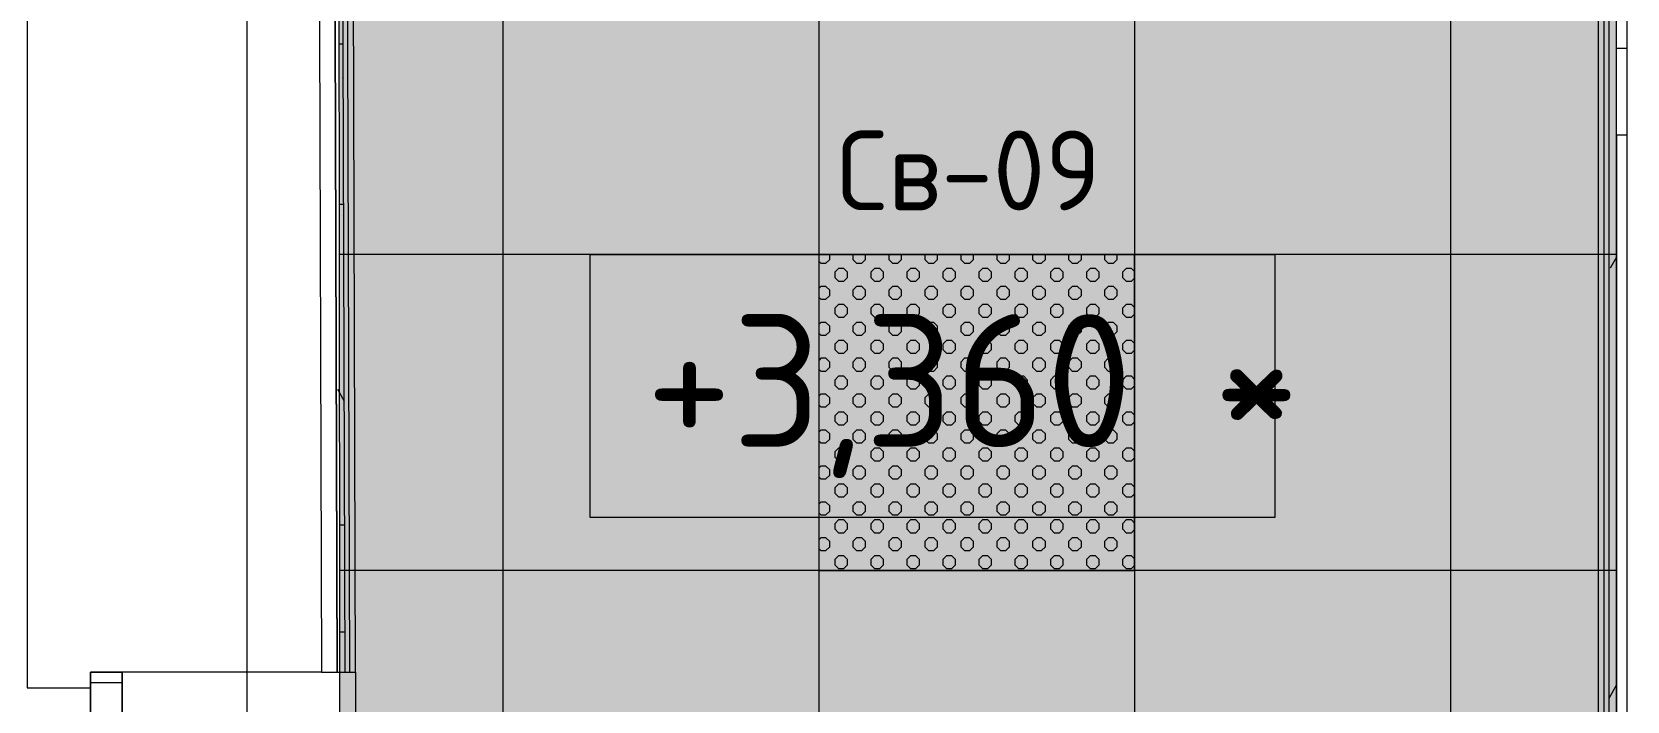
# Model space of a CAD drawing. Header units: millimetres. Extents: x -13069 to 207500, y -71366 to 56785.
# Drawn here: x 164418 to 167448, y 29483 to 30754 of the extents above; entities that cross this region are included whole.
import ezdxf

# ---------------------------------------------------------------- set-up
doc = ezdxf.new("R2010")
doc.units = ezdxf.units.MM
doc.layers.add('PDF _Подложка без мебели', color=7, linetype='Continuous')
doc.layers.add('PDF _Текст', color=7, linetype='Continuous')
doc.layers.add('PDF _Потолки', color=7, linetype='Continuous', lineweight=5, true_color=0x535353)
doc.layers.add('PDF _Ригели', color=7, linetype='Continuous', true_color=0x959595)
doc.layers.add('PDF _светильники', color=7, linetype='Continuous', true_color=0xffffff)
doc.styles.add('PDF GOST Common', font='GOST_Common.ttf')

msp = doc.modelspace()

# ---------------------------------------------------------------- linework, layer by layer
at = {"layer": 'PDF _Подложка без мебели', "lineweight": 18}
msp.add_lwpolyline([(164826.622, -7031.659, -0.41419022), (165226.622, -7431.659, -0.4141845), (164826.622, -7831.659, -0.4141845), (164426.622, -7431.659, -0.41419022), (164826.622, -7031.659), (164826.622, 46201.342)], format="xyb", dxfattribs=at)
for points in [[(164967.723, 29538.543), (164967.723, 29537.542), (164997.721, 29537.643), (164990.721, 31778.343), (164997.721, 29538.543), (164997.721, 29537.542), (165032.719, 29537.542), (165025.322, 31918.643), (165019.725, 33708.642)], [(164528.923, 31943.643), (164408.921, 31943.643), (164408.921, 29507.543), (164528.923, 29507.543)], [(165012.724, 29537.542), (165005.32, 31918.643)], [(165021.72, 29537.542), (165014.323, 31918.643)], [(167403.923, 31883.341), (167403.923, 29290.643)], [(167412.919, 31883.341), (167412.919, 29290.643)], [(167427.922, 30558.343), (167427.922, 31883.341)], [(164960.722, 31778.343), (164967.723, 29538.543), (164968.919, 29538.543), (164968.919, 29537.542), (164588.92, 29537.542), (164528.923, 29537.542), (164528.923, 29457.543), (164528.923, 29537.542), (164588.92, 29537.542)], [(165008.995, 30731.143), (165001.823, 30731.143)], [(167427.922, 30723.443), (167447.923, 30723.443)], [(165008.024, 30667.642), (165009.2, 30665.579)], [(167447.923, 30558.343), (167427.922, 30558.343), (167427.922, 29290.643)], [(165009.922, 30426.342), (165001.823, 30426.342)], [(165009.324, 30404.241), (165010.012, 30405.428)], [(167427.922, 30326.242), (167415.824, 30305.343)], [(164998.02, 30075.244), (165011.115, 30052.66)], [(165011.821, 29816.741), (165001.823, 29816.741)], [(165012.425, 29613.543), (165001.823, 29613.543)], [(164588.92, 29517.541), (164528.923, 29517.541)], [(165032.719, 29537.542), (165038.121, 27788.543), (165003.123, 27788.442), (164973.124, 27788.442), (164968.919, 29148.043), (164968.919, 27758.343)], [(167427.922, 29513.442), (167412.919, 29487.441)]]:
    msp.add_lwpolyline(points, dxfattribs=at)
for points in [[(167392.924, 29290.643), (167447.923, 29290.643), (167447.923, 31883.341), (167392.924, 31883.341)], [(164528.923, 29457.543), (164588.92, 29457.543), (164588.92, 29537.542), (164588.92, 29457.543), (164588.92, 29097.543), (164528.923, 29097.543), (164528.923, 29037.542), (164528.923, 29097.543)]]:
    msp.add_lwpolyline(points, close=True, dxfattribs=at)
at = {"layer": 'PDF _Потолки', "color": 7, "lineweight": 13}
msp.add_lwpolyline([(167427.922, 34687.942), (164996.72, 34687.942), (165003.923, 27774.243), (167427.922, 27774.243)], close=True, dxfattribs=at)
for points in [[(165312.321, 34687.942), (165312.321, 27774.243)], [(165912.321, 34687.942), (165912.321, 27774.243)], [(166512.321, 34687.942), (166512.321, 27774.243)], [(167112.321, 34687.942), (167112.321, 27774.243)], [(167427.922, 30331.143), (165001.259, 30331.143)], [(167427.922, 29731.143), (165001.884, 29731.143)]]:
    msp.add_lwpolyline(points, dxfattribs=at)
at = {"layer": 'PDF _Потолки', "color": 254, "lineweight": 0, "true_color": 0xcae6ff, "transparency": 33554559}
msp.add_solid([(167427.922, 34687.942), (167427.922, 27774.243), (164996.72, 34687.942), (165003.923, 27774.243)], dxfattribs=at)
at = {"layer": 'PDF _Ригели', "color": 7, "lineweight": 18}
msp.add_lwpolyline([(164826.622, -2015.058), (164826.622, 46201.342)], dxfattribs=at)
at = {"layer": 'PDF _Ригели', "lineweight": 18}
msp.add_lwpolyline([(165478.52, 29831.243), (165478.52, 30331.243), (166778.52, 30331.243), (166778.52, 29831.243)], close=True, dxfattribs=at)
at = {"layer": 'PDF _светильники', "lineweight": 20}
for points in [[(165912.321, 30318.643), (165916.124, 30314.843), (165926.121, 30314.843), (165933.219, 30321.841), (165933.219, 30330.844)], [(165977.323, 30330.844), (165977.323, 30321.841), (165984.422, 30314.843), (165994.419, 30314.843), (166001.524, 30321.841), (166001.524, 30330.844)], [(166045.622, 30330.844), (166045.622, 30321.841), (166052.72, 30314.843), (166062.724, 30314.843), (166069.725, 30321.841), (166069.725, 30330.844)], [(166113.92, 30330.844), (166113.92, 30321.841), (166121.025, 30314.843), (166131.022, 30314.843), (166138.023, 30321.841), (166138.023, 30330.844)], [(166182.225, 30330.844), (166182.225, 30321.841), (166189.219, 30314.843), (166199.223, 30314.843), (166206.321, 30321.841), (166206.321, 30330.844)], [(166250.523, 30330.844), (166250.523, 30321.841), (166257.524, 30314.843), (166267.521, 30314.843), (166274.62, 30321.841), (166274.62, 30330.844)], [(166318.724, 30330.844), (166318.724, 30321.841), (166325.822, 30314.843), (166335.82, 30314.843), (166342.924, 30321.841), (166342.924, 30330.844)], [(166387.022, 30330.844), (166387.022, 30321.841), (166394.12, 30314.843), (166404.124, 30314.843), (166411.222, 30321.841), (166411.222, 30330.844)], [(166455.32, 30330.844), (166455.32, 30321.841), (166462.425, 30314.843), (166472.422, 30314.843), (166479.423, 30321.841), (166479.423, 30330.844)], [(166512.321, 30299.041), (166506.523, 30304.843), (166496.519, 30304.843), (166489.421, 30297.741), (166489.421, 30287.744), (166496.519, 30280.642), (166506.523, 30280.642), (166512.321, 30286.444)], [(165912.321, 30250.341), (165916.124, 30246.542), (165926.121, 30246.542), (165933.219, 30253.643), (165933.219, 30263.641), (165926.121, 30270.642), (165916.124, 30270.642), (165912.321, 30266.842)], [(166512.321, 30230.743), (166506.523, 30236.541), (166496.519, 30236.541), (166489.421, 30229.443), (166489.421, 30219.442), (166496.519, 30212.341), (166506.523, 30212.341), (166512.321, 30218.142)], [(165912.321, 30182.043), (165916.124, 30178.243), (165926.121, 30178.243), (165933.219, 30185.342), (165933.219, 30195.342), (165926.121, 30202.343), (165916.124, 30202.343), (165912.321, 30198.541)], [(166512.321, 30162.441), (166506.523, 30168.243), (166496.519, 30168.243), (166489.421, 30161.141), (166489.421, 30151.141), (166496.519, 30144.143), (166506.523, 30144.143), (166512.321, 30149.841)], [(165912.321, 30113.742), (165916.124, 30109.942), (165926.121, 30109.942), (165933.219, 30117.044), (165933.219, 30127.041), (165926.121, 30134.143), (165916.124, 30134.143), (165912.321, 30130.242)], [(166512.321, 30094.143), (166506.523, 30099.941), (166496.519, 30099.941), (166489.421, 30092.843), (166489.421, 30082.842), (166496.519, 30075.842), (166506.523, 30075.842), (166512.321, 30081.542)], [(165912.321, 30045.443), (165916.124, 30041.641), (165926.121, 30041.641), (165933.219, 30048.742), (165933.219, 30058.743), (165926.121, 30065.841), (165916.124, 30065.841), (165912.321, 30062.042)], [(166512.321, 30025.942), (166506.523, 30031.643), (166496.519, 30031.643), (166489.421, 30024.642), (166489.421, 30014.642), (166496.519, 30007.543), (166506.523, 30007.543), (166512.321, 30013.342)], [(165912.321, 29977.243), (165916.124, 29973.342), (165926.121, 29973.342), (165933.219, 29980.441), (165933.219, 29990.441), (165926.121, 29997.543), (165916.124, 29997.543), (165912.321, 29993.743)], [(166512.321, 29957.641), (166506.523, 29963.342), (166496.519, 29963.342), (166489.421, 29956.341), (166489.421, 29946.343), (166496.519, 29939.242), (166506.523, 29939.242), (166512.321, 29945.043)], [(165912.321, 29908.941), (165916.124, 29905.142), (165926.121, 29905.142), (165933.219, 29912.142), (165933.219, 29922.143), (165926.121, 29929.241), (165916.124, 29929.241), (165912.321, 29925.442)], [(166512.321, 29889.343), (166506.523, 29895.141), (166496.519, 29895.141), (166489.421, 29888.043), (166489.421, 29878.042), (166496.519, 29870.941), (166506.523, 29870.941), (166512.321, 29876.742)], [(165912.321, 29840.643), (165916.124, 29836.843), (165926.121, 29836.843), (165933.219, 29843.841), (165933.219, 29853.842), (165926.121, 29860.943), (165916.124, 29860.943), (165912.321, 29857.144)], [(166512.321, 29821.041), (166506.523, 29826.843), (166496.519, 29826.843), (166489.421, 29819.741), (166489.421, 29809.741), (166496.519, 29802.642), (166506.523, 29802.642), (166512.321, 29808.441)], [(165912.321, 29772.341), (165916.124, 29768.542), (165926.121, 29768.542), (165933.219, 29775.643), (165933.219, 29785.641), (165926.121, 29792.642), (165916.124, 29792.642), (165912.321, 29788.842)], [(166512.321, 29752.743), (166506.523, 29758.541), (166496.519, 29758.541), (166489.421, 29751.443), (166489.421, 29741.442), (166496.519, 29734.341), (166506.523, 29734.341), (166512.321, 29740.142)]]:
    msp.add_lwpolyline(points, dxfattribs=at)
at = {"layer": 'PDF _светильники', "color": 7, "lineweight": 13}
msp.add_lwpolyline([(165912.321, 29730.844), (166512.321, 29730.844), (166512.321, 30330.844), (165912.321, 30330.844)], close=True, dxfattribs=at)
at = {"layer": 'PDF _светильники', "lineweight": 20}
for points in [[(165967.32, 30297.741), (165960.221, 30304.843), (165950.224, 30304.843), (165943.223, 30297.741), (165943.223, 30287.744), (165950.224, 30280.642), (165960.221, 30280.642), (165967.32, 30287.744)], [(166035.624, 30297.741), (166028.52, 30304.843), (166018.522, 30304.843), (166011.521, 30297.741), (166011.521, 30287.744), (166018.522, 30280.642), (166028.52, 30280.642), (166035.624, 30287.744)], [(166103.923, 30297.741), (166096.824, 30304.843), (166086.821, 30304.843), (166079.722, 30297.741), (166079.722, 30287.744), (166086.821, 30280.642), (166096.824, 30280.642), (166103.923, 30287.744)], [(166172.221, 30297.741), (166165.123, 30304.843), (166155.119, 30304.843), (166148.02, 30297.741), (166148.02, 30287.744), (166155.119, 30280.642), (166165.123, 30280.642), (166172.221, 30287.744)], [(166240.519, 30297.741), (166233.421, 30304.843), (166223.423, 30304.843), (166216.319, 30297.741), (166216.319, 30287.744), (166223.423, 30280.642), (166233.421, 30280.642), (166240.519, 30287.744)], [(166308.72, 30297.741), (166301.719, 30304.843), (166291.722, 30304.843), (166284.623, 30297.741), (166284.623, 30287.744), (166291.722, 30280.642), (166301.719, 30280.642), (166308.72, 30287.744)], [(166377.024, 30297.741), (166369.92, 30304.843), (166359.922, 30304.843), (166352.922, 30297.741), (166352.922, 30287.744), (166359.922, 30280.642), (166369.92, 30280.642), (166377.024, 30287.744)], [(166445.323, 30297.741), (166438.224, 30304.843), (166428.221, 30304.843), (166421.22, 30297.741), (166421.22, 30287.744), (166428.221, 30280.642), (166438.224, 30280.642), (166445.323, 30287.744)], [(166001.524, 30263.641), (165994.419, 30270.642), (165984.422, 30270.642), (165977.323, 30263.641), (165977.323, 30253.643), (165984.422, 30246.542), (165994.419, 30246.542), (166001.524, 30253.643)], [(166069.725, 30263.641), (166062.724, 30270.642), (166052.72, 30270.642), (166045.622, 30263.641), (166045.622, 30253.643), (166052.72, 30246.542), (166062.724, 30246.542), (166069.725, 30253.643)], [(166138.023, 30263.641), (166131.022, 30270.642), (166121.025, 30270.642), (166113.92, 30263.641), (166113.92, 30253.643), (166121.025, 30246.542), (166131.022, 30246.542), (166138.023, 30253.643)], [(166206.321, 30263.641), (166199.223, 30270.642), (166189.219, 30270.642), (166182.225, 30263.641), (166182.225, 30253.643), (166189.219, 30246.542), (166199.223, 30246.542), (166206.321, 30253.643)], [(166274.62, 30263.641), (166267.521, 30270.642), (166257.524, 30270.642), (166250.523, 30263.641), (166250.523, 30253.643), (166257.524, 30246.542), (166267.521, 30246.542), (166274.62, 30253.643)], [(166342.924, 30263.641), (166335.82, 30270.642), (166325.822, 30270.642), (166318.724, 30263.641), (166318.724, 30253.643), (166325.822, 30246.542), (166335.82, 30246.542), (166342.924, 30253.643)], [(166411.222, 30263.641), (166404.124, 30270.642), (166394.12, 30270.642), (166387.022, 30263.641), (166387.022, 30253.643), (166394.12, 30246.542), (166404.124, 30246.542), (166411.222, 30253.643)], [(166479.423, 30263.641), (166472.422, 30270.642), (166462.425, 30270.642), (166455.32, 30263.641), (166455.32, 30253.643), (166462.425, 30246.542), (166472.422, 30246.542), (166479.423, 30253.643)], [(165967.32, 30229.443), (165960.221, 30236.541), (165950.224, 30236.541), (165943.223, 30229.443), (165943.223, 30219.442), (165950.224, 30212.341), (165960.221, 30212.341), (165967.32, 30219.442)], [(166035.624, 30229.443), (166028.52, 30236.541), (166018.522, 30236.541), (166011.521, 30229.443), (166011.521, 30219.442), (166018.522, 30212.341), (166028.52, 30212.341), (166035.624, 30219.442)], [(166103.923, 30229.443), (166096.824, 30236.541), (166086.821, 30236.541), (166079.722, 30229.443), (166079.722, 30219.442), (166086.821, 30212.341), (166096.824, 30212.341), (166103.923, 30219.442)], [(166172.221, 30229.443), (166165.123, 30236.541), (166155.119, 30236.541), (166148.02, 30229.443), (166148.02, 30219.442), (166155.119, 30212.341), (166165.123, 30212.341), (166172.221, 30219.442)], [(166240.519, 30229.443), (166233.421, 30236.541), (166223.423, 30236.541), (166216.319, 30229.443), (166216.319, 30219.442), (166223.423, 30212.341), (166233.421, 30212.341), (166240.519, 30219.442)], [(166308.72, 30229.443), (166301.719, 30236.541), (166291.722, 30236.541), (166284.623, 30229.443), (166284.623, 30219.442), (166291.722, 30212.341), (166301.719, 30212.341), (166308.72, 30219.442)], [(166377.024, 30229.443), (166369.92, 30236.541), (166359.922, 30236.541), (166352.922, 30229.443), (166352.922, 30219.442), (166359.922, 30212.341), (166369.92, 30212.341), (166377.024, 30219.442)], [(166445.323, 30229.443), (166438.224, 30236.541), (166428.221, 30236.541), (166421.22, 30229.443), (166421.22, 30219.442), (166428.221, 30212.341), (166438.224, 30212.341), (166445.323, 30219.442)], [(166001.524, 30195.342), (165994.419, 30202.343), (165984.422, 30202.343), (165977.323, 30195.342), (165977.323, 30185.342), (165984.422, 30178.243), (165994.419, 30178.243), (166001.524, 30185.342)], [(166069.725, 30195.342), (166062.724, 30202.343), (166052.72, 30202.343), (166045.622, 30195.342), (166045.622, 30185.342), (166052.72, 30178.243), (166062.724, 30178.243), (166069.725, 30185.342)], [(166138.023, 30195.342), (166131.022, 30202.343), (166121.025, 30202.343), (166113.92, 30195.342), (166113.92, 30185.342), (166121.025, 30178.243), (166131.022, 30178.243), (166138.023, 30185.342)], [(166206.321, 30195.342), (166199.223, 30202.343), (166189.219, 30202.343), (166182.225, 30195.342), (166182.225, 30185.342), (166189.219, 30178.243), (166199.223, 30178.243), (166206.321, 30185.342)], [(166274.62, 30195.342), (166267.521, 30202.343), (166257.524, 30202.343), (166250.523, 30195.342), (166250.523, 30185.342), (166257.524, 30178.243), (166267.521, 30178.243), (166274.62, 30185.342)], [(166342.924, 30195.342), (166335.82, 30202.343), (166325.822, 30202.343), (166318.724, 30195.342), (166318.724, 30185.342), (166325.822, 30178.243), (166335.82, 30178.243), (166342.924, 30185.342)], [(166411.222, 30195.342), (166404.124, 30202.343), (166394.12, 30202.343), (166387.022, 30195.342), (166387.022, 30185.342), (166394.12, 30178.243), (166404.124, 30178.243), (166411.222, 30185.342)], [(166479.423, 30195.342), (166472.422, 30202.343), (166462.425, 30202.343), (166455.32, 30195.342), (166455.32, 30185.342), (166462.425, 30178.243), (166472.422, 30178.243), (166479.423, 30185.342)], [(165967.32, 30161.141), (165960.221, 30168.243), (165950.224, 30168.243), (165943.223, 30161.141), (165943.223, 30151.141), (165950.224, 30144.143), (165960.221, 30144.143), (165967.32, 30151.141)], [(166035.624, 30161.141), (166028.52, 30168.243), (166018.522, 30168.243), (166011.521, 30161.141), (166011.521, 30151.141), (166018.522, 30144.143), (166028.52, 30144.143), (166035.624, 30151.141)], [(166103.923, 30161.141), (166096.824, 30168.243), (166086.821, 30168.243), (166079.722, 30161.141), (166079.722, 30151.141), (166086.821, 30144.143), (166096.824, 30144.143), (166103.923, 30151.141)], [(166172.221, 30161.141), (166165.123, 30168.243), (166155.119, 30168.243), (166148.02, 30161.141), (166148.02, 30151.141), (166155.119, 30144.143), (166165.123, 30144.143), (166172.221, 30151.141)], [(166240.519, 30161.141), (166233.421, 30168.243), (166223.423, 30168.243), (166216.319, 30161.141), (166216.319, 30151.141), (166223.423, 30144.143), (166233.421, 30144.143), (166240.519, 30151.141)], [(166308.72, 30161.141), (166301.719, 30168.243), (166291.722, 30168.243), (166284.623, 30161.141), (166284.623, 30151.141), (166291.722, 30144.143), (166301.719, 30144.143), (166308.72, 30151.141)], [(166377.024, 30161.141), (166369.92, 30168.243), (166359.922, 30168.243), (166352.922, 30161.141), (166352.922, 30151.141), (166359.922, 30144.143), (166369.92, 30144.143), (166377.024, 30151.141)], [(166445.323, 30161.141), (166438.224, 30168.243), (166428.221, 30168.243), (166421.22, 30161.141), (166421.22, 30151.141), (166428.221, 30144.143), (166438.224, 30144.143), (166445.323, 30151.141)], [(166001.524, 30127.041), (165994.419, 30134.143), (165984.422, 30134.143), (165977.323, 30127.041), (165977.323, 30117.044), (165984.422, 30109.942), (165994.419, 30109.942), (166001.524, 30117.044)], [(166069.725, 30127.041), (166062.724, 30134.143), (166052.72, 30134.143), (166045.622, 30127.041), (166045.622, 30117.044), (166052.72, 30109.942), (166062.724, 30109.942), (166069.725, 30117.044)], [(166138.023, 30127.041), (166131.022, 30134.143), (166121.025, 30134.143), (166113.92, 30127.041), (166113.92, 30117.044), (166121.025, 30109.942), (166131.022, 30109.942), (166138.023, 30117.044)], [(166206.321, 30127.041), (166199.223, 30134.143), (166189.219, 30134.143), (166182.225, 30127.041), (166182.225, 30117.044), (166189.219, 30109.942), (166199.223, 30109.942), (166206.321, 30117.044)], [(166274.62, 30127.041), (166267.521, 30134.143), (166257.524, 30134.143), (166250.523, 30127.041), (166250.523, 30117.044), (166257.524, 30109.942), (166267.521, 30109.942), (166274.62, 30117.044)], [(166342.924, 30127.041), (166335.82, 30134.143), (166325.822, 30134.143), (166318.724, 30127.041), (166318.724, 30117.044), (166325.822, 30109.942), (166335.82, 30109.942), (166342.924, 30117.044)], [(166411.222, 30127.041), (166404.124, 30134.143), (166394.12, 30134.143), (166387.022, 30127.041), (166387.022, 30117.044), (166394.12, 30109.942), (166404.124, 30109.942), (166411.222, 30117.044)], [(166479.423, 30127.041), (166472.422, 30134.143), (166462.425, 30134.143), (166455.32, 30127.041), (166455.32, 30117.044), (166462.425, 30109.942), (166472.422, 30109.942), (166479.423, 30117.044)], [(165967.32, 30092.843), (165960.221, 30099.941), (165950.224, 30099.941), (165943.223, 30092.843), (165943.223, 30082.842), (165950.224, 30075.842), (165960.221, 30075.842), (165967.32, 30082.842)], [(166035.624, 30092.843), (166028.52, 30099.941), (166018.522, 30099.941), (166011.521, 30092.843), (166011.521, 30082.842), (166018.522, 30075.842), (166028.52, 30075.842), (166035.624, 30082.842)], [(166103.923, 30092.843), (166096.824, 30099.941), (166086.821, 30099.941), (166079.722, 30092.843), (166079.722, 30082.842), (166086.821, 30075.842), (166096.824, 30075.842), (166103.923, 30082.842)], [(166172.221, 30092.843), (166165.123, 30099.941), (166155.119, 30099.941), (166148.02, 30092.843), (166148.02, 30082.842), (166155.119, 30075.842), (166165.123, 30075.842), (166172.221, 30082.842)], [(166240.519, 30092.843), (166233.421, 30099.941), (166223.423, 30099.941), (166216.319, 30092.843), (166216.319, 30082.842), (166223.423, 30075.842), (166233.421, 30075.842), (166240.519, 30082.842)], [(166308.72, 30092.843), (166301.719, 30099.941), (166291.722, 30099.941), (166284.623, 30092.843), (166284.623, 30082.842), (166291.722, 30075.842), (166301.719, 30075.842), (166308.72, 30082.842)], [(166377.024, 30092.843), (166369.92, 30099.941), (166359.922, 30099.941), (166352.922, 30092.843), (166352.922, 30082.842), (166359.922, 30075.842), (166369.92, 30075.842), (166377.024, 30082.842)], [(166445.323, 30092.843), (166438.224, 30099.941), (166428.221, 30099.941), (166421.22, 30092.843), (166421.22, 30082.842), (166428.221, 30075.842), (166438.224, 30075.842), (166445.323, 30082.842)], [(166001.524, 30058.743), (165994.419, 30065.841), (165984.422, 30065.841), (165977.323, 30058.743), (165977.323, 30048.742), (165984.422, 30041.641), (165994.419, 30041.641), (166001.524, 30048.742)], [(166069.725, 30058.743), (166062.724, 30065.841), (166052.72, 30065.841), (166045.622, 30058.743), (166045.622, 30048.742), (166052.72, 30041.641), (166062.724, 30041.641), (166069.725, 30048.742)], [(166138.023, 30058.743), (166131.022, 30065.841), (166121.025, 30065.841), (166113.92, 30058.743), (166113.92, 30048.742), (166121.025, 30041.641), (166131.022, 30041.641), (166138.023, 30048.742)], [(166206.321, 30058.743), (166199.223, 30065.841), (166189.219, 30065.841), (166182.225, 30058.743), (166182.225, 30048.742), (166189.219, 30041.641), (166199.223, 30041.641), (166206.321, 30048.742)], [(166274.62, 30058.743), (166267.521, 30065.841), (166257.524, 30065.841), (166250.523, 30058.743), (166250.523, 30048.742), (166257.524, 30041.641), (166267.521, 30041.641), (166274.62, 30048.742)], [(166342.924, 30058.743), (166335.82, 30065.841), (166325.822, 30065.841), (166318.724, 30058.743), (166318.724, 30048.742), (166325.822, 30041.641), (166335.82, 30041.641), (166342.924, 30048.742)], [(166411.222, 30058.743), (166404.124, 30065.841), (166394.12, 30065.841), (166387.022, 30058.743), (166387.022, 30048.742), (166394.12, 30041.641), (166404.124, 30041.641), (166411.222, 30048.742)], [(166479.423, 30058.743), (166472.422, 30065.841), (166462.425, 30065.841), (166455.32, 30058.743), (166455.32, 30048.742), (166462.425, 30041.641), (166472.422, 30041.641), (166479.423, 30048.742)], [(165967.32, 30024.642), (165960.221, 30031.643), (165950.224, 30031.643), (165943.223, 30024.642), (165943.223, 30014.642), (165950.224, 30007.543), (165960.221, 30007.543), (165967.32, 30014.642)], [(166035.624, 30024.642), (166028.52, 30031.643), (166018.522, 30031.643), (166011.521, 30024.642), (166011.521, 30014.642), (166018.522, 30007.543), (166028.52, 30007.543), (166035.624, 30014.642)], [(166103.923, 30024.642), (166096.824, 30031.643), (166086.821, 30031.643), (166079.722, 30024.642), (166079.722, 30014.642), (166086.821, 30007.543), (166096.824, 30007.543), (166103.923, 30014.642)], [(166172.221, 30024.642), (166165.123, 30031.643), (166155.119, 30031.643), (166148.02, 30024.642), (166148.02, 30014.642), (166155.119, 30007.543), (166165.123, 30007.543), (166172.221, 30014.642)], [(166240.519, 30024.642), (166233.421, 30031.643), (166223.423, 30031.643), (166216.319, 30024.642), (166216.319, 30014.642), (166223.423, 30007.543), (166233.421, 30007.543), (166240.519, 30014.642)], [(166308.72, 30024.642), (166301.719, 30031.643), (166291.722, 30031.643), (166284.623, 30024.642), (166284.623, 30014.642), (166291.722, 30007.543), (166301.719, 30007.543), (166308.72, 30014.642)], [(166377.024, 30024.642), (166369.92, 30031.643), (166359.922, 30031.643), (166352.922, 30024.642), (166352.922, 30014.642), (166359.922, 30007.543), (166369.92, 30007.543), (166377.024, 30014.642)], [(166445.323, 30024.642), (166438.224, 30031.643), (166428.221, 30031.643), (166421.22, 30024.642), (166421.22, 30014.642), (166428.221, 30007.543), (166438.224, 30007.543), (166445.323, 30014.642)], [(166001.524, 29990.441), (165994.419, 29997.543), (165984.422, 29997.543), (165977.323, 29990.441), (165977.323, 29980.441), (165984.422, 29973.342), (165994.419, 29973.342), (166001.524, 29980.441)], [(166069.725, 29990.441), (166062.724, 29997.543), (166052.72, 29997.543), (166045.622, 29990.441), (166045.622, 29980.441), (166052.72, 29973.342), (166062.724, 29973.342), (166069.725, 29980.441)], [(166138.023, 29990.441), (166131.022, 29997.543), (166121.025, 29997.543), (166113.92, 29990.441), (166113.92, 29980.441), (166121.025, 29973.342), (166131.022, 29973.342), (166138.023, 29980.441)], [(166206.321, 29990.441), (166199.223, 29997.543), (166189.219, 29997.543), (166182.225, 29990.441), (166182.225, 29980.441), (166189.219, 29973.342), (166199.223, 29973.342), (166206.321, 29980.441)], [(166274.62, 29990.441), (166267.521, 29997.543), (166257.524, 29997.543), (166250.523, 29990.441), (166250.523, 29980.441), (166257.524, 29973.342), (166267.521, 29973.342), (166274.62, 29980.441)], [(166342.924, 29990.441), (166335.82, 29997.543), (166325.822, 29997.543), (166318.724, 29990.441), (166318.724, 29980.441), (166325.822, 29973.342), (166335.82, 29973.342), (166342.924, 29980.441)], [(166411.222, 29990.441), (166404.124, 29997.543), (166394.12, 29997.543), (166387.022, 29990.441), (166387.022, 29980.441), (166394.12, 29973.342), (166404.124, 29973.342), (166411.222, 29980.441)], [(166479.423, 29990.441), (166472.422, 29997.543), (166462.425, 29997.543), (166455.32, 29990.441), (166455.32, 29980.441), (166462.425, 29973.342), (166472.422, 29973.342), (166479.423, 29980.441)], [(165967.32, 29956.341), (165960.221, 29963.342), (165950.224, 29963.342), (165943.223, 29956.341), (165943.223, 29946.343), (165950.224, 29939.242), (165960.221, 29939.242), (165967.32, 29946.343)], [(166035.624, 29956.341), (166028.52, 29963.342), (166018.522, 29963.342), (166011.521, 29956.341), (166011.521, 29946.343), (166018.522, 29939.242), (166028.52, 29939.242), (166035.624, 29946.343)], [(166103.923, 29956.341), (166096.824, 29963.342), (166086.821, 29963.342), (166079.722, 29956.341), (166079.722, 29946.343), (166086.821, 29939.242), (166096.824, 29939.242), (166103.923, 29946.343)], [(166172.221, 29956.341), (166165.123, 29963.342), (166155.119, 29963.342), (166148.02, 29956.341), (166148.02, 29946.343), (166155.119, 29939.242), (166165.123, 29939.242), (166172.221, 29946.343)], [(166240.519, 29956.341), (166233.421, 29963.342), (166223.423, 29963.342), (166216.319, 29956.341), (166216.319, 29946.343), (166223.423, 29939.242), (166233.421, 29939.242), (166240.519, 29946.343)], [(166308.72, 29956.341), (166301.719, 29963.342), (166291.722, 29963.342), (166284.623, 29956.341), (166284.623, 29946.343), (166291.722, 29939.242), (166301.719, 29939.242), (166308.72, 29946.343)], [(166377.024, 29956.341), (166369.92, 29963.342), (166359.922, 29963.342), (166352.922, 29956.341), (166352.922, 29946.343), (166359.922, 29939.242), (166369.92, 29939.242), (166377.024, 29946.343)], [(166445.323, 29956.341), (166438.224, 29963.342), (166428.221, 29963.342), (166421.22, 29956.341), (166421.22, 29946.343), (166428.221, 29939.242), (166438.224, 29939.242), (166445.323, 29946.343)], [(166001.524, 29922.143), (165994.419, 29929.241), (165984.422, 29929.241), (165977.323, 29922.143), (165977.323, 29912.142), (165984.422, 29905.142), (165994.419, 29905.142), (166001.524, 29912.142)], [(166069.725, 29922.143), (166062.724, 29929.241), (166052.72, 29929.241), (166045.622, 29922.143), (166045.622, 29912.142), (166052.72, 29905.142), (166062.724, 29905.142), (166069.725, 29912.142)], [(166138.023, 29922.143), (166131.022, 29929.241), (166121.025, 29929.241), (166113.92, 29922.143), (166113.92, 29912.142), (166121.025, 29905.142), (166131.022, 29905.142), (166138.023, 29912.142)], [(166206.321, 29922.143), (166199.223, 29929.241), (166189.219, 29929.241), (166182.225, 29922.143), (166182.225, 29912.142), (166189.219, 29905.142), (166199.223, 29905.142), (166206.321, 29912.142)], [(166274.62, 29922.143), (166267.521, 29929.241), (166257.524, 29929.241), (166250.523, 29922.143), (166250.523, 29912.142), (166257.524, 29905.142), (166267.521, 29905.142), (166274.62, 29912.142)], [(166342.924, 29922.143), (166335.82, 29929.241), (166325.822, 29929.241), (166318.724, 29922.143), (166318.724, 29912.142), (166325.822, 29905.142), (166335.82, 29905.142), (166342.924, 29912.142)], [(166411.222, 29922.143), (166404.124, 29929.241), (166394.12, 29929.241), (166387.022, 29922.143), (166387.022, 29912.142), (166394.12, 29905.142), (166404.124, 29905.142), (166411.222, 29912.142)], [(166479.423, 29922.143), (166472.422, 29929.241), (166462.425, 29929.241), (166455.32, 29922.143), (166455.32, 29912.142), (166462.425, 29905.142), (166472.422, 29905.142), (166479.423, 29912.142)], [(165967.32, 29888.043), (165960.221, 29895.141), (165950.224, 29895.141), (165943.223, 29888.043), (165943.223, 29878.042), (165950.224, 29870.941), (165960.221, 29870.941), (165967.32, 29878.042)], [(166035.624, 29888.043), (166028.52, 29895.141), (166018.522, 29895.141), (166011.521, 29888.043), (166011.521, 29878.042), (166018.522, 29870.941), (166028.52, 29870.941), (166035.624, 29878.042)], [(166103.923, 29888.043), (166096.824, 29895.141), (166086.821, 29895.141), (166079.722, 29888.043), (166079.722, 29878.042), (166086.821, 29870.941), (166096.824, 29870.941), (166103.923, 29878.042)], [(166172.221, 29888.043), (166165.123, 29895.141), (166155.119, 29895.141), (166148.02, 29888.043), (166148.02, 29878.042), (166155.119, 29870.941), (166165.123, 29870.941), (166172.221, 29878.042)], [(166240.519, 29888.043), (166233.421, 29895.141), (166223.423, 29895.141), (166216.319, 29888.043), (166216.319, 29878.042), (166223.423, 29870.941), (166233.421, 29870.941), (166240.519, 29878.042)], [(166308.72, 29888.043), (166301.719, 29895.141), (166291.722, 29895.141), (166284.623, 29888.043), (166284.623, 29878.042), (166291.722, 29870.941), (166301.719, 29870.941), (166308.72, 29878.042)], [(166377.024, 29888.043), (166369.92, 29895.141), (166359.922, 29895.141), (166352.922, 29888.043), (166352.922, 29878.042), (166359.922, 29870.941), (166369.92, 29870.941), (166377.024, 29878.042)], [(166445.323, 29888.043), (166438.224, 29895.141), (166428.221, 29895.141), (166421.22, 29888.043), (166421.22, 29878.042), (166428.221, 29870.941), (166438.224, 29870.941), (166445.323, 29878.042)], [(166001.524, 29853.842), (165994.419, 29860.943), (165984.422, 29860.943), (165977.323, 29853.842), (165977.323, 29843.841), (165984.422, 29836.843), (165994.419, 29836.843), (166001.524, 29843.841)], [(166069.725, 29853.842), (166062.724, 29860.943), (166052.72, 29860.943), (166045.622, 29853.842), (166045.622, 29843.841), (166052.72, 29836.843), (166062.724, 29836.843), (166069.725, 29843.841)], [(166138.023, 29853.842), (166131.022, 29860.943), (166121.025, 29860.943), (166113.92, 29853.842), (166113.92, 29843.841), (166121.025, 29836.843), (166131.022, 29836.843), (166138.023, 29843.841)], [(166206.321, 29853.842), (166199.223, 29860.943), (166189.219, 29860.943), (166182.225, 29853.842), (166182.225, 29843.841), (166189.219, 29836.843), (166199.223, 29836.843), (166206.321, 29843.841)], [(166274.62, 29853.842), (166267.521, 29860.943), (166257.524, 29860.943), (166250.523, 29853.842), (166250.523, 29843.841), (166257.524, 29836.843), (166267.521, 29836.843), (166274.62, 29843.841)], [(166342.924, 29853.842), (166335.82, 29860.943), (166325.822, 29860.943), (166318.724, 29853.842), (166318.724, 29843.841), (166325.822, 29836.843), (166335.82, 29836.843), (166342.924, 29843.841)], [(166411.222, 29853.842), (166404.124, 29860.943), (166394.12, 29860.943), (166387.022, 29853.842), (166387.022, 29843.841), (166394.12, 29836.843), (166404.124, 29836.843), (166411.222, 29843.841)], [(166479.423, 29853.842), (166472.422, 29860.943), (166462.425, 29860.943), (166455.32, 29853.842), (166455.32, 29843.841), (166462.425, 29836.843), (166472.422, 29836.843), (166479.423, 29843.841)], [(165967.32, 29819.741), (165960.221, 29826.843), (165950.224, 29826.843), (165943.223, 29819.741), (165943.223, 29809.741), (165950.224, 29802.642), (165960.221, 29802.642), (165967.32, 29809.741)], [(166035.624, 29819.741), (166028.52, 29826.843), (166018.522, 29826.843), (166011.521, 29819.741), (166011.521, 29809.741), (166018.522, 29802.642), (166028.52, 29802.642), (166035.624, 29809.741)], [(166103.923, 29819.741), (166096.824, 29826.843), (166086.821, 29826.843), (166079.722, 29819.741), (166079.722, 29809.741), (166086.821, 29802.642), (166096.824, 29802.642), (166103.923, 29809.741)], [(166172.221, 29819.741), (166165.123, 29826.843), (166155.119, 29826.843), (166148.02, 29819.741), (166148.02, 29809.741), (166155.119, 29802.642), (166165.123, 29802.642), (166172.221, 29809.741)], [(166240.519, 29819.741), (166233.421, 29826.843), (166223.423, 29826.843), (166216.319, 29819.741), (166216.319, 29809.741), (166223.423, 29802.642), (166233.421, 29802.642), (166240.519, 29809.741)], [(166308.72, 29819.741), (166301.719, 29826.843), (166291.722, 29826.843), (166284.623, 29819.741), (166284.623, 29809.741), (166291.722, 29802.642), (166301.719, 29802.642), (166308.72, 29809.741)], [(166377.024, 29819.741), (166369.92, 29826.843), (166359.922, 29826.843), (166352.922, 29819.741), (166352.922, 29809.741), (166359.922, 29802.642), (166369.92, 29802.642), (166377.024, 29809.741)], [(166445.323, 29819.741), (166438.224, 29826.843), (166428.221, 29826.843), (166421.22, 29819.741), (166421.22, 29809.741), (166428.221, 29802.642), (166438.224, 29802.642), (166445.323, 29809.741)], [(166001.524, 29785.641), (165994.419, 29792.642), (165984.422, 29792.642), (165977.323, 29785.641), (165977.323, 29775.643), (165984.422, 29768.542), (165994.419, 29768.542), (166001.524, 29775.643)], [(166069.725, 29785.641), (166062.724, 29792.642), (166052.72, 29792.642), (166045.622, 29785.641), (166045.622, 29775.643), (166052.72, 29768.542), (166062.724, 29768.542), (166069.725, 29775.643)], [(166138.023, 29785.641), (166131.022, 29792.642), (166121.025, 29792.642), (166113.92, 29785.641), (166113.92, 29775.643), (166121.025, 29768.542), (166131.022, 29768.542), (166138.023, 29775.643)], [(166206.321, 29785.641), (166199.223, 29792.642), (166189.219, 29792.642), (166182.225, 29785.641), (166182.225, 29775.643), (166189.219, 29768.542), (166199.223, 29768.542), (166206.321, 29775.643)], [(166274.62, 29785.641), (166267.521, 29792.642), (166257.524, 29792.642), (166250.523, 29785.641), (166250.523, 29775.643), (166257.524, 29768.542), (166267.521, 29768.542), (166274.62, 29775.643)], [(166342.924, 29785.641), (166335.82, 29792.642), (166325.822, 29792.642), (166318.724, 29785.641), (166318.724, 29775.643), (166325.822, 29768.542), (166335.82, 29768.542), (166342.924, 29775.643)], [(166411.222, 29785.641), (166404.124, 29792.642), (166394.12, 29792.642), (166387.022, 29785.641), (166387.022, 29775.643), (166394.12, 29768.542), (166404.124, 29768.542), (166411.222, 29775.643)], [(166479.423, 29785.641), (166472.422, 29792.642), (166462.425, 29792.642), (166455.32, 29785.641), (166455.32, 29775.643), (166462.425, 29768.542), (166472.422, 29768.542), (166479.423, 29775.643)], [(165967.32, 29751.443), (165960.221, 29758.541), (165950.224, 29758.541), (165943.223, 29751.443), (165943.223, 29741.442), (165950.224, 29734.341), (165960.221, 29734.341), (165967.32, 29741.442)], [(166035.624, 29751.443), (166028.52, 29758.541), (166018.522, 29758.541), (166011.521, 29751.443), (166011.521, 29741.442), (166018.522, 29734.341), (166028.52, 29734.341), (166035.624, 29741.442)], [(166103.923, 29751.443), (166096.824, 29758.541), (166086.821, 29758.541), (166079.722, 29751.443), (166079.722, 29741.442), (166086.821, 29734.341), (166096.824, 29734.341), (166103.923, 29741.442)], [(166172.221, 29751.443), (166165.123, 29758.541), (166155.119, 29758.541), (166148.02, 29751.443), (166148.02, 29741.442), (166155.119, 29734.341), (166165.123, 29734.341), (166172.221, 29741.442)], [(166240.519, 29751.443), (166233.421, 29758.541), (166223.423, 29758.541), (166216.319, 29751.443), (166216.319, 29741.442), (166223.423, 29734.341), (166233.421, 29734.341), (166240.519, 29741.442)], [(166308.72, 29751.443), (166301.719, 29758.541), (166291.722, 29758.541), (166284.623, 29751.443), (166284.623, 29741.442), (166291.722, 29734.341), (166301.719, 29734.341), (166308.72, 29741.442)], [(166377.024, 29751.443), (166369.92, 29758.541), (166359.922, 29758.541), (166352.922, 29751.443), (166352.922, 29741.442), (166359.922, 29734.341), (166369.92, 29734.341), (166377.024, 29741.442)], [(166445.323, 29751.443), (166438.224, 29758.541), (166428.221, 29758.541), (166421.22, 29751.443), (166421.22, 29741.442), (166428.221, 29734.341), (166438.224, 29734.341), (166445.323, 29741.442)]]:
    msp.add_lwpolyline(points, close=True, dxfattribs=at)
at = {"layer": 'PDF _светильники', "color": 53, "lineweight": 0, "true_color": 0xf7e046, "transparency": 33554559}
msp.add_solid([(165912.321, 29730.844), (166512.321, 29730.844), (165912.321, 30330.844), (166512.321, 30330.844)], dxfattribs=at)

# ---------------------------------------------------------------- texts
at = {"layer": 'PDF _Текст', "insert": (165947.018, 30491.186), "char_height": 151.5063, "attachment_point": 4, "style": 'PDF GOST Common'}
msp.add_mtext('Св-09', dxfattribs=at)
at = {"layer": 'PDF _Текст', "color": 252, "true_color": 0x959595, "insert": (165584.01, 30062.101), "char_height": 252.5097, "attachment_point": 4, "style": 'PDF GOST Common'}
msp.add_mtext('+3,360 *', dxfattribs=at)

doc.saveas('drawing.dxf')
